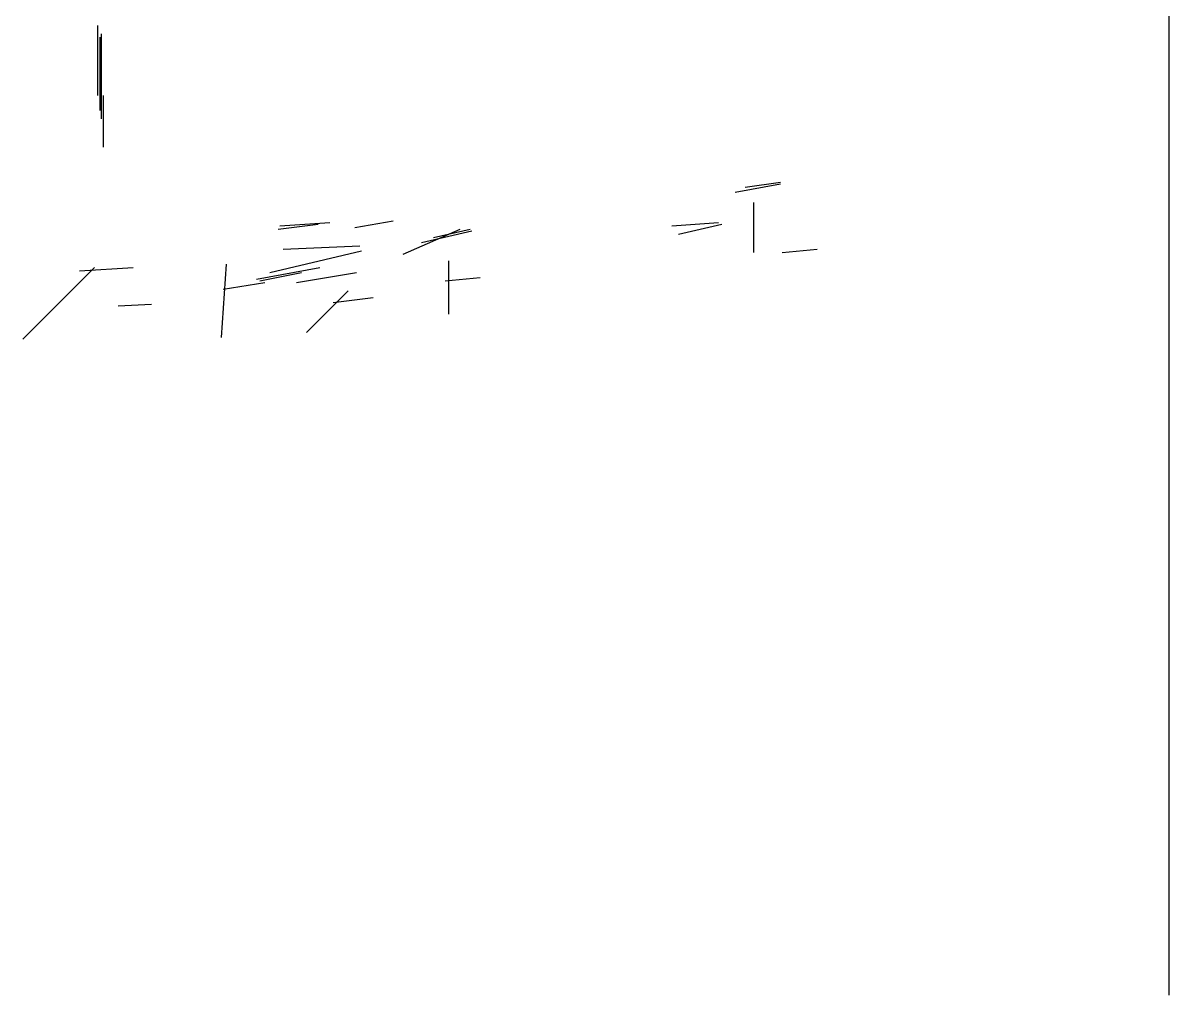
# Model space of a CAD drawing. Header units: metres. Extents: x 1.6 to 40.9, y -28.9 to 0.
# Drawn here: x 34.05 to 40.92, y -28.93 to -23.11 of the extents above; entities that cross this region are included whole.
import ezdxf

# ---------------------------------------------------------------- set-up
doc = ezdxf.new("R2010")
doc.units = ezdxf.units.M
doc.layers.add('Lines', color=7, linetype='Continuous')

msp = doc.modelspace()

# ---------------------------------------------------------------- linework, layer by layer
at = {"layer": 'Lines'}
for p, q in [((40.92, -28.93), (40.92, 0)), ((34.5, -23.54), (34.5, -23.12)), ((34.51, -23.19), (34.51, -23.63)), ((34.52, -23.68), (34.52, -23.17)), ((34.53, -23.54), (34.53, -23.85)), ((38.32, -24.12), (38.59, -24.07)), ((38.38, -24.09), (38.59, -24.06)), ((38.43, -24.18), (38.43, -24.48)), ((35.58, -24.34), (35.82, -24.31)), ((35.59, -24.32), (35.89, -24.3)), ((36.04, -24.33), (36.27, -24.29)), ((37.94, -24.32), (38.22, -24.3)), ((37.98, -24.37), (38.24, -24.31)), ((36.33, -24.49), (36.67, -24.34)), ((36.44, -24.42), (36.74, -24.35)), ((36.51, -24.39), (36.73, -24.34)), ((35.61, -24.46), (36.07, -24.44)), ((35.53, -24.6), (36.08, -24.47)), ((38.6, -24.48), (38.81, -24.46)), ((34.05, -25), (34.48, -24.57)), ((34.39, -24.59), (34.71, -24.57)), ((35.24, -24.99), (35.27, -24.55)), ((35.45, -24.64), (35.83, -24.57)), ((36.6, -24.53), (36.6, -24.85)), ((35.25, -24.7), (35.5, -24.66)), ((35.47, -24.65), (35.72, -24.6)), ((35.69, -24.66), (36.05, -24.6)), ((36.58, -24.65), (36.79, -24.63)), ((35.75, -24.96), (36, -24.71)), ((34.62, -24.8), (34.82, -24.79)), ((35.91, -24.78), (36.15, -24.75))]:
    msp.add_line(p, q, dxfattribs=at)

doc.saveas('drawing.dxf')
